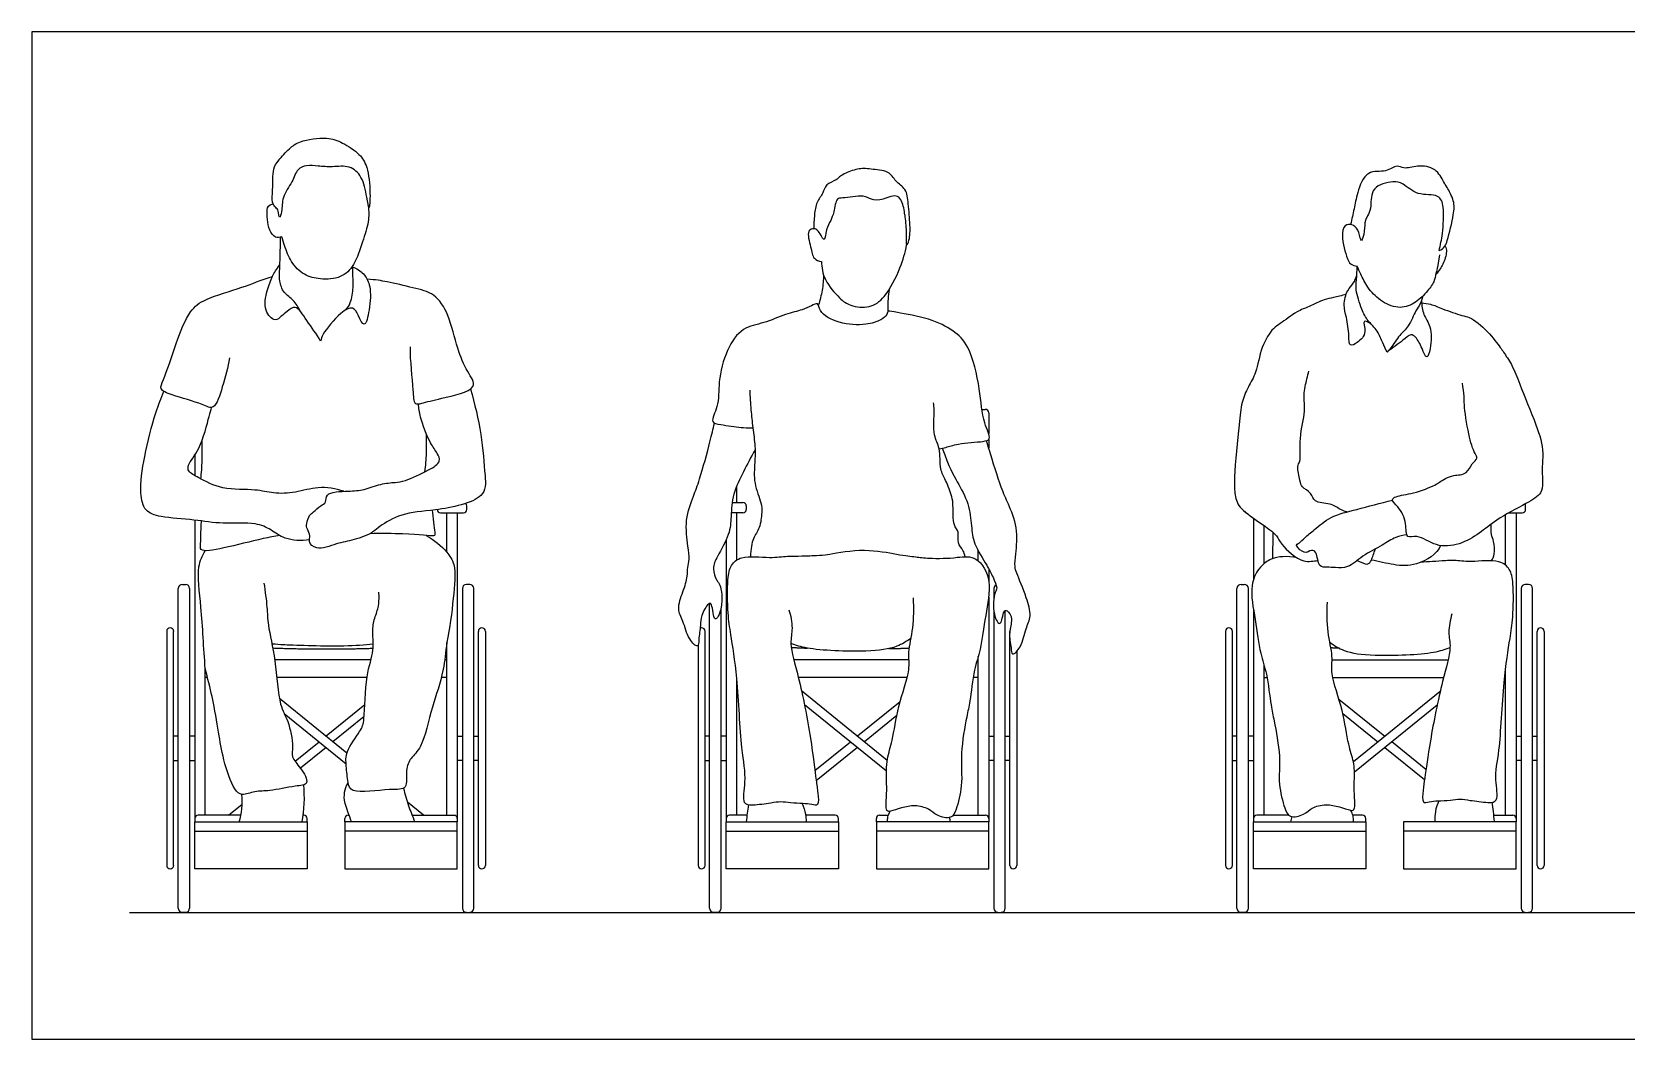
# Model space of a CAD drawing. Header units: millimetres. Extents: x 205.55 to 213.47, y 0.8 to 9.13.
# Drawn here: x 205.548 to 208.444, y 0.799 to 2.628 of the extents above; entities that cross this region are included whole.
import ezdxf

# ---------------------------------------------------------------- set-up
doc = ezdxf.new("R2010")
doc.units = ezdxf.units.MM
for name, color, linetype, true_color in [('AG-DIAGRAM', 7, 'Continuous', 0xfecc66), ('AG-PEOPLE', 7, 'Continuous', 0x66ccff), ('X-VPRT', 6, 'Continuous', 0xff00ff)]:
    doc.layers.add(name, color=color, linetype=linetype, true_color=true_color)

msp = doc.modelspace()

# ---------------------------------------------------------------- linework, layer by layer
at = {"layer": 'AG-DIAGRAM'}
msp.add_line((205.7258, 1.0294), (211.2202, 1.0294), dxfattribs=at)
at = {"layer": 'AG-PEOPLE'}
for p, q in [((207.2862, 1.8881), (207.2862, 1.8724)), ((205.8443, 1.8596), (205.8443, 1.8224)), ((206.8285, 1.7737), (206.8285, 1.8037)), ((205.8443, 1.7415), (205.8443, 1.1999)), ((206.302, 1.6834), (206.302, 1.7546)), ((206.321, 1.7546), (206.321, 1.1999)), ((206.8285, 1.6691), (206.8285, 1.7546)), ((207.7673, 1.745), (207.7673, 1.6336)), ((208.2249, 1.66), (208.2249, 1.7514)), ((208.244, 1.7546), (208.244, 1.1999)), ((207.7863, 1.662), (207.7863, 1.7317)), ((206.8095, 1.706), (206.8095, 1.1999)), ((207.2672, 1.6676), (207.2672, 1.686)), ((207.2862, 1.6532), (207.2862, 1.6309)), ((207.2862, 1.6019), (207.2862, 1.1999)), ((207.7673, 1.5787), (207.7673, 1.1999)), ((206.302, 1.2058), (206.302, 1.5194)), ((208.1241, 1.5103), (208.1241, 1.5103)), ((207.2672, 1.2058), (207.2672, 1.4937)), ((207.7863, 1.2058), (207.7863, 1.4783)), ((205.8633, 1.2058), (205.8633, 1.4721)), ((206.8285, 1.2058), (206.8285, 1.4554)), ((208.2249, 1.2058), (208.2249, 1.4697)), ((207.1021, 1.3054), (206.9463, 1.4313)), ((207.9486, 1.3031), (208.1063, 1.4307)), ((206.1205, 1.3186), (205.9979, 1.4177)), ((206.1531, 1.4062), (206.0826, 1.3492)), ((207.1254, 1.4119), (207.0478, 1.3492)), ((207.9222, 1.4167), (208.0056, 1.3492)), ((205.8142, 1.3493), (205.8059, 1.3493)), ((205.8443, 1.3493), (205.8348, 1.3493)), ((206.321, 1.3493), (206.3304, 1.3493)), ((206.3511, 1.3493), (206.3593, 1.3493)), ((206.7794, 1.3493), (206.7711, 1.3493)), ((206.8095, 1.3493), (206.8, 1.3493)), ((207.2862, 1.3493), (207.2956, 1.3493)), ((207.3163, 1.3493), (207.3245, 1.3493)), ((207.7372, 1.3493), (207.7289, 1.3493)), ((207.7673, 1.3493), (207.7578, 1.3493)), ((208.244, 1.3493), (208.2534, 1.3493)), ((208.274, 1.3493), (208.2823, 1.3493)), ((205.8059, 1.3049), (205.8142, 1.3049)), ((205.8348, 1.3049), (205.8443, 1.3049)), ((206.3304, 1.3049), (206.321, 1.3049)), ((206.3593, 1.3049), (206.3511, 1.3049)), ((206.7711, 1.3049), (206.7794, 1.3049)), ((206.8, 1.3049), (206.8095, 1.3049)), ((207.2956, 1.3049), (207.2862, 1.3049)), ((207.3245, 1.3049), (207.3163, 1.3049)), ((207.7289, 1.3049), (207.7372, 1.3049)), ((207.7578, 1.3049), (207.7673, 1.3049)), ((208.2534, 1.3049), (208.244, 1.3049)), ((208.2823, 1.3049), (208.274, 1.3049)), ((206.2599, 1.2058), (206.2304, 1.2297))]:
    msp.add_line(p, q, dxfattribs=at)
for points in [[(206.1642, 1.4879), (205.9894, 1.4879)], [(206.302, 1.4879), (206.2982, 1.4879)], [(207.1415, 1.4879), (206.9322, 1.4879)], [(207.2672, 1.4879), (207.2655, 1.4879)], [(207.9098, 1.4879), (208.1207, 1.4879)], [(205.8673, 1.456), (205.8633, 1.456)], [(206.1571, 1.456), (205.9931, 1.456)], [(206.302, 1.456), (206.2922, 1.456)], [(207.1383, 1.456), (206.9404, 1.456)], [(207.2672, 1.456), (207.2581, 1.456)], [(207.7863, 1.456), (207.7917, 1.456)], [(207.9112, 1.456), (208.1126, 1.456)], [(208.2234, 1.456), (208.2249, 1.456)], [(206.0068, 1.3902), (206.1191, 1.2993)], [(206.9516, 1.4066), (207.1006, 1.2861)], [(207.9294, 1.3905), (207.993, 1.339)], [(208.1008, 1.4058), (207.9505, 1.2842)], [(206.1518, 1.3847), (206.0953, 1.339)], [(207.1193, 1.3866), (207.0605, 1.339)], [(206.0264, 1.3037), (206.07, 1.339)], [(206.9706, 1.2868), (207.0352, 1.339)], [(208.0804, 1.2887), (208.0182, 1.339)], [(206.0826, 1.3288), (206.036, 1.2911)], [(207.0478, 1.3288), (206.973, 1.2682)], [(208.0056, 1.3288), (208.0778, 1.2704)], [(205.9054, 1.2058), (205.9304, 1.2261)], [(205.8443, 1.1767), (206.0483, 1.1767)], [(206.321, 1.1767), (206.117, 1.1767)], [(206.8095, 1.1767), (207.0135, 1.1767)], [(207.2862, 1.1767), (207.0822, 1.1767)], [(207.7673, 1.1767), (207.9713, 1.1767)], [(208.244, 1.1767), (208.0399, 1.1767)]]:
    msp.add_lwpolyline(points, dxfattribs=at)
for points in [[(206.0483, 1.194), (206.0483, 1.1082), (205.8443, 1.1082), (205.8443, 1.194)], [(206.117, 1.194), (206.117, 1.1082), (206.321, 1.1082), (206.321, 1.194)], [(207.0135, 1.194), (207.0135, 1.1082), (206.8095, 1.1082), (206.8095, 1.194)], [(207.0822, 1.194), (207.0822, 1.1082), (207.2862, 1.1082), (207.2862, 1.194)], [(207.9713, 1.194), (207.9713, 1.1082), (207.7673, 1.1082), (207.7673, 1.194)], [(208.0399, 1.194), (208.0399, 1.1082), (208.244, 1.1082), (208.244, 1.194)]]:
    msp.add_lwpolyline(points, close=True, dxfattribs=at)
for centre, radius, start, end in [((207.2799, 1.9363), 0.00635, 360, 90), ((206.3321, 1.7673), 0.00635, 360, 45.6939), ((206.8396, 1.7673), 0.00635, 0, 90), ((208.2551, 1.7673), 0.00635, 360, 33.9272), ((206.2908, 1.761), 0.00635, 182.2264, 270), ((206.3321, 1.761), 0.00635, 270, 0), ((206.8396, 1.761), 0.00635, 270, 0), ((207.7561, 1.761), 0.00635, 211.5405, 248.5269), ((208.2551, 1.761), 0.00635, 270, 0), ((205.8217, 1.6173), 0.00748, 90, 180), ((205.8274, 1.6173), 0.00748, 0, 90), ((206.3379, 1.6173), 0.00748, 90, 180), ((206.3436, 1.6173), 0.00748, 0, 90), ((207.3031, 1.6173), 0.00748, 117.6665, 180), ((207.7447, 1.6173), 0.00748, 90, 180), ((207.7504, 1.6173), 0.00748, 0, 90), ((208.2609, 1.6173), 0.00748, 90, 180), ((208.2666, 1.6173), 0.00748, 0, 90), ((205.7996, 1.5396), 0.00635, 90, 180), ((205.7996, 1.5396), 0.00635, 0, 90), ((206.3657, 1.5396), 0.00635, 90, 180), ((206.3657, 1.5396), 0.00635, 0, 90), ((206.7648, 1.5396), 0.00635, 90, 113.4526), ((206.7648, 1.5396), 0.00635, 0, 90), ((207.3309, 1.5396), 0.00635, 158.4018, 180), ((207.7226, 1.5396), 0.00635, 90, 180), ((207.7226, 1.5396), 0.00635, 0, 90), ((208.2887, 1.5396), 0.00635, 90, 180), ((208.2887, 1.5396), 0.00635, 0, 90), ((205.8502, 1.1999), 0.00593, 90, 180), ((206.0424, 1.1999), 0.00593, 0, 90), ((206.1229, 1.1999), 0.00593, 90, 180), ((206.3151, 1.1999), 0.00593, 0, 90), ((206.8154, 1.1999), 0.00593, 90, 180), ((207.0076, 1.1999), 0.00593, 0, 90), ((207.0881, 1.1999), 0.00593, 90, 180), ((207.2803, 1.1999), 0.00593, 0, 90), ((207.7732, 1.1999), 0.00593, 90, 180), ((207.9654, 1.1999), 0.00593, 0, 90), ((208.2381, 1.1999), 0.00593, 0, 90), ((205.7996, 1.1146), 0.00635, 180, 270), ((205.7996, 1.1146), 0.00635, 270, 0), ((206.3657, 1.1146), 0.00635, 180, 270), ((206.3657, 1.1146), 0.00635, 270, 0), ((206.7648, 1.1146), 0.00635, 180, 270), ((206.7648, 1.1146), 0.00635, 270, 0), ((207.3309, 1.1146), 0.00635, 180, 270), ((207.3309, 1.1146), 0.00635, 270, 0), ((207.7226, 1.1146), 0.00635, 180, 270), ((207.7226, 1.1146), 0.00635, 270, 0), ((208.2887, 1.1146), 0.00635, 180, 270), ((208.2887, 1.1146), 0.00635, 270, 0), ((205.8217, 1.0369), 0.00748, 180, 270), ((205.8274, 1.0369), 0.00748, 270, 360), ((206.3379, 1.0369), 0.00748, 180, 270), ((206.3436, 1.0369), 0.00748, 270, 0), ((206.7869, 1.0369), 0.00748, 180, 270), ((206.7926, 1.0369), 0.00748, 270, 360), ((207.3031, 1.0369), 0.00748, 180, 270), ((207.3088, 1.0369), 0.00748, 270, 0), ((207.7447, 1.0369), 0.00748, 180, 270), ((207.7504, 1.0369), 0.00748, 270, 360), ((208.2609, 1.0369), 0.00748, 180, 270), ((208.2666, 1.0369), 0.00748, 270, 0)]:
    msp.add_arc(centre, radius, start, end, dxfattribs=at)
for points, degree, knots in [([(206.1607, 2.3091), (206.1619, 2.3092), (206.1637, 2.3396), (206.1589, 2.3822), (206.1447, 2.407), (206.1123, 2.4275), (206.0847, 2.4384), (206.0348, 2.431), (206.0163, 2.417), (205.996, 2.3949), (205.985, 2.3796), (205.9866, 2.3418), (205.9835, 2.3194), (205.9906, 2.3092), (205.9969, 2.3044), (205.9975, 2.2857), (206.0037, 2.3045), (206.0017, 2.3285), (206.022, 2.3548), (206.0294, 2.3793), (206.0476, 2.3868), (206.0691, 2.3842), (206.0941, 2.3822), (206.1263, 2.3868), (206.1495, 2.3647), (206.1563, 2.332), (206.1597, 2.3091), (206.1607, 2.3091)], 3, [0, 0, 0, 0, 0.290667, 0.68538, 0.985629, 1.329911, 1.648129, 2.042162, 2.322802, 2.627933, 2.876006, 3.22447, 3.497727, 3.684154, 3.851794, 4.044479, 4.232385, 4.523945, 4.850292, 5.133782, 5.370171, 5.633856, 5.924306, 6.241463, 6.54514, 6.89525, 7.147264, 7.147264, 7.147264, 7.147264]), ([(207.1337, 2.296), (207.1349, 2.2857), (207.1374, 2.269), (207.1349, 2.2341), (207.1436, 2.2523), (207.1437, 2.2775), (207.1403, 2.3151), (207.1377, 2.3433), (207.116, 2.356), (207.106, 2.377), (207.0724, 2.378), (207.0596, 2.3814), (207.0352, 2.3762), (207.0147, 2.3657), (207.0102, 2.3584), (206.9891, 2.3521), (206.9863, 2.3348), (206.9725, 2.319), (206.9696, 2.2956), (206.9685, 2.279), (206.969, 2.2706)], 3, [0, 0, 0, 0, 0.319947, 0.598587, 0.774323, 1.074349, 1.431344, 1.726836, 1.997347, 2.26212, 2.573366, 2.784271, 3.064434, 3.332339, 3.497001, 3.745359, 3.97528, 4.230912, 4.506084, 4.794186, 4.794186, 4.794186, 4.794186]), ([(208.1044, 2.231), (208.114, 2.2347), (208.1201, 2.249), (208.1309, 2.2965), (208.1331, 2.3203), (208.1186, 2.3461), (208.1126, 2.356), (208.0988, 2.3823), (208.0656, 2.3863), (208.0407, 2.378), (208.0275, 2.388), (208.0075, 2.3712), (207.9716, 2.3795), (207.9551, 2.3351), (207.9502, 2.3073), (207.9456, 2.2878), (207.9436, 2.2783)], 3, [0, 0, 0, 0, 0.285277, 0.709038, 1.016547, 1.332937, 1.550235, 1.864571, 2.209362, 2.515558, 2.735431, 3.024106, 3.36543, 3.753371, 4.089984, 4.418849, 4.418849, 4.418849, 4.418849]), ([(208.1044, 2.231), (208.107, 2.2413), (208.1109, 2.2612), (208.1143, 2.3087), (208.1046, 2.3352), (208.0643, 2.3292), (208.0396, 2.3537), (208.0209, 2.3577), (207.9798, 2.348), (207.9813, 2.3124), (207.977, 2.297), (207.9685, 2.2852), (207.97, 2.2683), (207.9624, 2.2407), (207.9599, 2.266), (207.95, 2.2774), (207.935, 2.2806), (207.9247, 2.262), (207.9353, 2.2212), (207.9424, 2.2055), (207.9517, 2.2031), (207.9558, 2.2028)], 3, [0, 0, 0, 0, 0.319143, 0.710056, 0.979211, 1.31572, 1.638783, 1.886452, 2.225261, 2.540245, 2.768081, 2.971456, 3.220675, 3.459106, 3.678319, 3.907473, 4.103143, 4.337721, 4.706986, 4.938421, 5.135535, 5.135535, 5.135535, 5.135535]), ([(207.1337, 2.296), (207.1336, 2.3003), (207.1325, 2.308), (207.1238, 2.3373), (207.0943, 2.3225), (207.0725, 2.3221), (207.0594, 2.3336), (207.0217, 2.3251), (207.0094, 2.3276), (207.0052, 2.3001), (206.9997, 2.2854), (206.9909, 2.2709), (206.9886, 2.2453), (206.9814, 2.2597), (206.976, 2.2676), (206.9693, 2.2719), (206.9544, 2.2673), (206.9638, 2.2371), (206.9664, 2.2153), (206.9779, 2.2121), (206.9826, 2.2113)], 3, [0, 0, 0, 0, 0.206284, 0.481417, 0.774919, 1.03388, 1.262669, 1.60623, 1.784623, 2.064562, 2.298556, 2.545702, 2.785887, 2.956904, 3.144811, 3.296552, 3.478768, 3.784885, 4.051408, 4.263898, 4.263898, 4.263898, 4.263898]), ([(206.0024, 2.2562), (205.9987, 2.255), (205.9895, 2.253), (205.9791, 2.2685), (205.9759, 2.2874), (205.9749, 2.3045), (205.9773, 2.3142), (205.9866, 2.3159)], 3, [0, 0, 0, 0, 0.220498, 0.483095, 0.771955, 1.047088, 1.262745, 1.262745, 1.262745, 1.262745]), ([(206.1596, 2.312), (206.1604, 2.3025), (206.1609, 2.2827), (206.149, 2.2467), (206.1352, 2.2047), (206.1106, 2.1799), (206.0722, 2.1781), (206.0422, 2.1851), (206.0178, 2.2101), (206.0088, 2.2356), (206.0038, 2.2509), (206.0024, 2.2562)], 3, [0, 0, 0, 0, 0.305984, 0.65916, 1.040094, 1.366292, 1.710746, 2.02667, 2.355366, 2.676584, 2.855071, 2.855071, 2.855071, 2.855071]), ([(206.0357, 2.1212), (206.0323, 2.1281), (206.0246, 2.1418), (206.0048, 2.1532), (205.997, 2.1781), (205.9986, 2.1899), (205.9996, 2.2326), (206.0001, 2.2497), (206.0002, 2.2556)], 3, [0, 0, 0, 0, 0.274309, 0.542098, 0.819818, 1.117372, 1.508265, 1.712144, 1.712144, 1.712144, 1.712144]), ([(206.9826, 2.2113), (206.983, 2.2001), (206.9861, 2.1775), (207.0148, 2.1442), (207.0344, 2.1296), (207.0713, 2.1257), (207.0996, 2.146), (207.1272, 2.1997), (207.1345, 2.227), (207.1372, 2.2412)], 3, [0, 0, 0, 0, 0.3322, 0.701614, 0.983939, 1.309402, 1.635561, 2.074199, 2.451852, 2.451852, 2.451852, 2.451852]), ([(208.1155, 2.2389), (208.1189, 2.2336), (208.1167, 2.2163), (208.1062, 2.1973), (208.1023, 2.1916), (208.098, 2.1869)], 3, [0.1035895, 0.1035895, 0.1035895, 0.1035895, 0.3831945, 0.6861859, 0.9129752, 0.9129752, 0.9129752, 0.9129752]), ([(206.0729, 2.0664), (206.0656, 2.0796), (206.0486, 2.101), (206.0286, 2.135), (206.0118, 2.1199), (206.0018, 2.1125), (205.9895, 2.1), (205.9681, 2.123), (205.9751, 2.1584), (205.9842, 2.1835), (205.9923, 2.197), (205.9988, 2.2048)], 3, [0, 0, 0, 0, 0.398585, 0.731302, 0.967051, 1.188362, 1.402, 1.689101, 2.040509, 2.355477, 2.606687, 2.606687, 2.606687, 2.606687]), ([(206.1313, 2.2008), (206.1418, 2.1971), (206.1538, 2.1871), (206.1648, 2.165), (206.1626, 2.1267), (206.1534, 2.0868), (206.141, 2.1137), (206.1321, 2.1313), (206.1068, 2.1178), (206.0758, 2.0801), (206.0742, 2.0708), (206.0729, 2.0664)], 3, [0.004957, 0.004957, 0.004957, 0.004957, 0.270691, 0.54704, 0.919573, 1.219185, 1.466198, 1.704097, 1.981944, 2.382663, 2.59423, 2.59423, 2.59423, 2.59423]), ([(206.1188, 2.1233), (206.122, 2.1274), (206.1284, 2.1361), (206.1329, 2.1667), (206.1314, 2.1821), (206.1314, 2.1968), (206.1313, 2.204)], 3, [0, 0, 0, 0, 0.224209, 0.538914, 0.853254, 1.119914, 1.119914, 1.119914, 1.119914]), ([(208.0097, 2.0465), (208.0072, 2.0521), (208.0016, 2.0632), (207.9934, 2.0857), (207.974, 2.1031), (207.9634, 2.1239), (207.9518, 2.1597), (207.9547, 2.1773), (207.9551, 2.1945), (207.9558, 2.2028)], 3, [0, 0, 0, 0, 0.243821, 0.519241, 0.803178, 1.082641, 1.424103, 1.666701, 1.950289, 1.950289, 1.950289, 1.950289]), ([(208.1053, 2.2234), (208.1014, 2.1991), (208.0973, 2.1872), (208.0973, 2.1761), (208.0815, 2.1545), (208.0598, 2.1333), (208.0291, 2.1239), (207.9964, 2.1397), (207.9742, 2.1628), (207.962, 2.1878), (207.9577, 2.1978), (207.9558, 2.2028)], 3, [0, 0, 0, 0, 0.246381, 0.547941, 0.84003, 1.149836, 1.459647, 1.792292, 2.116537, 2.411115, 2.638182, 2.638182, 2.638182, 2.638182]), ([(205.9073, 2.0365), (205.9048, 2.0186), (205.8952, 1.9876), (205.8814, 1.9393), (205.8563, 1.9537), (205.8051, 1.9673), (205.7785, 1.9786), (205.7897, 1.9991), (205.81, 2.0631), (205.8328, 2.1216), (205.864, 2.1451), (205.9315, 2.1634), (205.9637, 2.1771), (205.9853, 2.184)], 3, [0, 0, 0, 0, 0.422662, 0.784785, 1.045592, 1.478071, 1.753068, 1.988787, 2.465729, 2.919923, 3.2676, 3.739645, 4.16341, 4.16341, 4.16341, 4.16341]), ([(206.2353, 2.056), (206.2349, 2.03), (206.2415, 1.9827), (206.2414, 1.9497), (206.259, 1.9547), (206.2905, 1.9627), (206.3638, 1.9776), (206.337, 2.0134), (206.3202, 2.0533), (206.3071, 2.1136), (206.2813, 2.1542), (206.2407, 2.1631), (206.1937, 2.1748), (206.1732, 2.1778), (206.1571, 2.1792)], 3, [0, 0, 0, 0, 0.506111, 0.793399, 0.98696, 1.337789, 1.782944, 2.088749, 2.478729, 2.93054, 3.312778, 3.674831, 4.072704, 4.391662, 4.391662, 4.391662, 4.391662]), ([(206.9863, 2.187), (206.9861, 2.1776), (206.9842, 2.1577), (206.9799, 2.141), (206.977, 2.1322)], 3, [0.0417747, 0.0417747, 0.0417747, 0.0417747, 0.3255057, 0.6262735, 0.6262735, 0.6262735, 0.6262735]), ([(207.9804, 2.0979), (207.9769, 2.1003), (207.963, 2.1082), (207.9747, 2.0809), (207.9575, 2.0642), (207.9401, 2.0552), (207.9413, 2.0785), (207.9365, 2.11), (207.9297, 2.1314), (207.9365, 2.1592), (207.9493, 2.1707), (207.9532, 2.1813), (207.9548, 2.1865)], 3, [0, 0, 0, 0, 0.200871, 0.445128, 0.723921, 0.930444, 1.163273, 1.492756, 1.765233, 2.057057, 2.290443, 2.518231, 2.518231, 2.518231, 2.518231]), ([(207.1052, 2.1601), (207.1036, 2.149), (207.1027, 2.1313), (207.103, 2.1223), (207.1032, 2.1197)], 3, [0.0543538, 0.0543538, 0.0543538, 0.0543538, 0.3519768, 0.477917, 0.477917, 0.477917, 0.477917]), ([(207.9354, 2.1514), (207.9276, 2.1491), (207.9125, 2.1454), (207.8927, 2.1419), (207.8704, 2.1298), (207.8432, 2.1198), (207.8181, 2.099), (207.8023, 2.091), (207.7796, 2.0554), (207.7737, 2.0099), (207.7574, 1.9841), (207.7444, 1.9537), (207.7418, 1.9148), (207.7309, 1.8194), (207.7337, 1.7845), (207.7412, 1.7574), (207.8106, 1.7197), (207.8148, 1.6983), (207.8556, 1.6612), (207.8759, 1.6677), (207.8844, 1.6681)], 3, [0, 0, 0, 0, 0.281282, 0.531808, 0.928888, 1.233535, 1.684712, 1.925236, 2.284936, 2.671475, 2.982953, 3.295258, 3.657952, 4.214846, 4.55945, 4.966396, 5.689384, 5.944048, 6.314497, 6.557356, 6.557356, 6.557356, 6.557356]), ([(208.0747, 2.1483), (208.0735, 2.1432), (208.07, 2.1326), (208.0613, 2.1224), (208.0497, 2.0917), (208.0324, 2.079), (208.0174, 2.054), (208.0121, 2.0491), (208.0097, 2.0465)], 3, [0, 0, 0, 0, 0.224928, 0.436274, 0.751728, 1.024544, 1.322381, 1.508508, 1.508508, 1.508508, 1.508508]), ([(207.1962, 1.8712), (207.2002, 1.872), (207.2093, 1.8734), (207.2309, 1.8813), (207.274, 1.8834), (207.2926, 1.888), (207.2744, 1.9217), (207.2715, 1.9783), (207.2531, 2.0579), (207.2222, 2.0865), (207.1816, 2.1078), (207.1202, 2.1184), (207.1021, 2.1226), (207.1029, 2.115), (207.0904, 2.1036), (207.0621, 2.0949), (207.0152, 2.0967), (206.9781, 2.1175), (206.9777, 2.1384), (206.9629, 2.1295), (206.947, 2.1229), (206.9161, 2.1156), (206.8783, 2.0985), (206.8375, 2.0922), (206.8092, 2.0515), (206.7938, 1.9921), (206.7977, 1.95), (206.7783, 1.9179), (206.8015, 1.9148), (206.8342, 1.9095), (206.8479, 1.9093), (206.8579, 1.9093)], 3, [0, 0, 0, 0, 0.202462, 0.480416, 0.86258, 1.060934, 1.371148, 1.818556, 2.303033, 2.66596, 3.050369, 3.436062, 3.674929, 3.887631, 4.117243, 4.418338, 4.811664, 5.170654, 5.381842, 5.57561, 5.817448, 6.133971, 6.502013, 6.855569, 7.24611, 7.664163, 8.04275, 8.34631, 8.574417, 8.92312, 9.128731, 9.128731, 9.128731, 9.128731]), ([(208.0721, 2.1395), (208.0727, 2.1313), (208.075, 2.114), (208.0909, 2.0935), (208.0901, 2.0561), (208.0819, 2.0303), (208.0731, 2.0551), (208.0633, 2.0737), (208.0521, 2.0807), (208.0379, 2.0664), (208.0191, 2.054), (208.0097, 2.0465)], 3, [0, 0, 0, 0, 0.28278, 0.56655, 0.921782, 1.15329, 1.390323, 1.665476, 1.842352, 2.078439, 2.419569, 2.419569, 2.419569, 2.419569]), ([(208.0724, 2.1359), (208.078, 2.1356), (208.0899, 2.1342), (208.1103, 2.125), (208.1459, 2.1124), (208.1628, 2.1103), (208.1933, 2.0848), (208.2144, 2.057), (208.2214, 2.0465), (208.2398, 2.0189), (208.2505, 1.987), (208.281, 1.9162), (208.295, 1.87), (208.2905, 1.833), (208.2929, 1.8101), (208.2914, 1.7882), (208.2608, 1.7707), (208.208, 1.7435), (208.1796, 1.7179), (208.1406, 1.6955), (208.0979, 1.6917), (208.0668, 1.7167), (208.0432, 1.7062), (208.046, 1.7371), (208.0325, 1.7651), (208.0157, 1.7784), (208.0277, 1.7862), (208.0582, 1.7891), (208.0969, 1.8045), (208.1064, 1.8115), (208.1268, 1.825), (208.1535, 1.8225), (208.1639, 1.8451), (208.1759, 1.8541), (208.1666, 1.8651), (208.1573, 1.8978), (208.1496, 1.9477), (208.1501, 1.9656), (208.1479, 1.9819), (208.1468, 1.9901)], 3, [0, 0, 0, 0, 0.232466, 0.505504, 0.854161, 1.082082, 1.583456, 2.050698, 2.260121, 2.580583, 3.054543, 3.76419, 4.319227, 4.652978, 4.933099, 5.176831, 5.502356, 5.944812, 6.296602, 6.635722, 6.990867, 7.347997, 7.584097, 7.855543, 8.186005, 8.416191, 8.582883, 8.906075, 9.274323, 9.461186, 9.851335, 10.134121, 10.339423, 10.533558, 10.726005, 11.20166, 11.770272, 12.008846, 12.290255, 12.290255, 12.290255, 12.290255]), ([(207.9252, 1.7607), (207.9191, 1.7647), (207.9074, 1.7731), (207.8764, 1.7724), (207.8732, 1.7917), (207.8542, 1.8008), (207.8519, 1.812), (207.8452, 1.8438), (207.854, 1.8438), (207.8493, 1.8942), (207.8628, 1.939), (207.8569, 1.9675), (207.8641, 1.9978), (207.8665, 2.0074), (207.8679, 2.0122)], 3, [0, 0, 0, 0, 0.265638, 0.558683, 0.78642, 1.033459, 1.221802, 1.44809, 1.676814, 2.009306, 2.395825, 2.70447, 3.012944, 3.231408, 3.231408, 3.231408, 3.231408]), ([(206.0524, 1.7057), (206.038, 1.7034), (206.0075, 1.7055), (205.9827, 1.7246), (205.9537, 1.7385), (205.8938, 1.7336), (205.8444, 1.7427), (205.7842, 1.746), (205.7521, 1.7566), (205.7433, 1.7938), (205.7521, 1.8585), (205.7703, 1.9297), (205.7828, 1.9631), (205.7879, 1.9755)], 3, [0, 0, 0, 0, 0.379379, 0.693943, 1.011177, 1.447126, 1.865995, 2.309109, 2.621616, 2.948179, 3.414896, 3.933167, 4.24, 4.24, 4.24, 4.24]), ([(206.3449, 1.9795), (206.3529, 1.9525), (206.3654, 1.8994), (206.3713, 1.8249), (206.3747, 1.7771), (206.2782, 1.7576), (206.2229, 1.7562), (206.1802, 1.7312), (206.1693, 1.7189), (206.1322, 1.7042), (206.1029, 1.7004), (206.0661, 1.6848), (206.0497, 1.7022), (206.0553, 1.7131), (206.0478, 1.7251), (206.0466, 1.7351), (206.0521, 1.7509), (206.06, 1.756), (206.0725, 1.7683), (206.084, 1.7729), (206.0801, 1.7928), (206.125, 1.7943), (206.1513, 1.7954), (206.1812, 1.8081), (206.2086, 1.81), (206.2272, 1.8123), (206.2681, 1.8314), (206.2925, 1.8467), (206.2845, 1.8644), (206.2708, 1.8811), (206.2526, 1.929), (206.2513, 1.9445), (206.2506, 1.9525)], 3, [0, 0, 0, 0, 0.52614, 1.022063, 1.371461, 1.903612, 2.355524, 2.73514, 2.970333, 3.318449, 3.647127, 3.993693, 4.233547, 4.417449, 4.622085, 4.806387, 5.031176, 5.209026, 5.447832, 5.636625, 5.84339, 6.196357, 6.508234, 6.829283, 7.123582, 7.373167, 7.761947, 8.049996, 8.267144, 8.54185, 8.946278, 9.227727, 9.227727, 9.227727, 9.227727]), ([(206.8522, 1.9775), (206.8527, 1.9656), (206.8542, 1.9418), (206.8576, 1.9097), (206.8625, 1.8749), (206.8617, 1.8461), (206.8584, 1.8088), (206.8741, 1.7734), (206.8743, 1.7558), (206.8716, 1.7266), (206.8572, 1.7096), (206.854, 1.6898), (206.8537, 1.675)], 3, [0, 0, 0, 0, 0.360742, 0.706313, 1.060622, 1.385481, 1.755616, 2.123698, 2.378921, 2.694762, 2.985295, 3.284241, 3.284241, 3.284241, 3.284241]), ([(206.1152, 1.794), (206.1002, 1.7986), (206.0681, 1.8042), (206.0281, 1.7904), (205.9866, 1.7892), (205.9538, 1.7988), (205.8945, 1.7949), (205.8534, 1.8175), (205.8318, 1.8289), (205.8313, 1.8435), (205.8555, 1.8703), (205.87, 1.93), (205.8734, 1.9408), (205.8749, 1.9462)], 3, [0, 0, 0, 0, 0.393464, 0.765683, 1.125802, 1.461501, 1.898611, 2.294595, 2.560295, 2.745175, 3.088093, 3.535066, 3.771228, 3.771228, 3.771228, 3.771228]), ([(207.2434, 1.6752), (207.2424, 1.6791), (207.2407, 1.6874), (207.2281, 1.6992), (207.2335, 1.721), (207.2205, 1.7315), (207.222, 1.7692), (207.2201, 1.7832), (207.2085, 1.8153), (207.1966, 1.833), (207.1993, 1.8735), (207.1843, 1.8939), (207.1882, 1.9408), (207.1865, 1.95), (207.1861, 1.9548)], 3, [0, 0, 0, 0, 0.199335, 0.427301, 0.678373, 0.901531, 1.23974, 1.470908, 1.793804, 2.065963, 2.413131, 2.707719, 3.087502, 3.30568, 3.30568, 3.30568, 3.30568]), ([(206.8619, 1.8692), (206.8543, 1.8562), (206.841, 1.8296), (206.8207, 1.7903), (206.8182, 1.7481), (206.8166, 1.7155), (206.7938, 1.6769), (206.7835, 1.6554), (206.7923, 1.6298), (206.7997, 1.6257), (206.8051, 1.5852), (206.7866, 1.5487), (206.7847, 1.5913), (206.7763, 1.5911), (206.763, 1.568), (206.7635, 1.5507), (206.7595, 1.5279), (206.7592, 1.5073), (206.7388, 1.5272), (206.7325, 1.5582), (206.7189, 1.5803), (206.7312, 1.6112), (206.74, 1.639), (206.7387, 1.6552), (206.7436, 1.6713), (206.7398, 1.6953), (206.7335, 1.7421), (206.7501, 1.7859), (206.7618, 1.8153), (206.7806, 1.8849), (206.7855, 1.9063), (206.788, 1.9176)], 3, [0, 0, 0, 0, 0.383904, 0.76435, 1.130623, 1.459903, 1.841753, 2.107994, 2.349974, 2.563949, 2.96288, 3.260067, 3.577301, 3.760791, 4.071104, 4.338152, 4.650654, 4.828951, 5.069914, 5.400529, 5.682465, 6.004395, 6.315328, 6.541375, 6.767043, 7.046169, 7.440461, 7.824457, 8.157399, 8.635622, 8.973325, 8.973325, 8.973325, 8.973325]), ([(205.8554, 1.8163), (205.8565, 1.8275), (205.858, 1.8498), (205.8581, 1.8747), (205.8577, 1.8872)], 3, [0, 0, 0, 0, 0.3319622, 0.6817986, 0.6817986, 0.6817986, 0.6817986]), ([(206.2641, 1.9001), (206.2648, 1.8878), (206.2649, 1.863), (206.2632, 1.8403), (206.2618, 1.829)], 3, [0, 0, 0, 0, 0.3488884, 0.6833372, 0.6833372, 0.6833372, 0.6833372]), ([(207.202, 1.8723), (207.2144, 1.8372), (207.2289, 1.8111), (207.2508, 1.7727), (207.2551, 1.7307), (207.2581, 1.6982), (207.2825, 1.6606), (207.2937, 1.6395), (207.3032, 1.6163), (207.2959, 1.6119), (207.2922, 1.5711), (207.3092, 1.5438), (207.3124, 1.5781), (207.3208, 1.5783), (207.331, 1.5641), (207.3218, 1.5358), (207.3269, 1.5132), (207.328, 1.4926), (207.3476, 1.5133), (207.3525, 1.5446), (207.3651, 1.5673), (207.3524, 1.6088), (207.3385, 1.6412), (207.3329, 1.6572), (207.3357, 1.6813), (207.34, 1.7283), (207.3216, 1.7713), (207.3086, 1.8002), (207.29, 1.8591), (207.2839, 1.8804), (207.2823, 1.8858)], 3, [0, 0, 0, 0, 0.383904, 0.76435, 1.130623, 1.459903, 1.841753, 2.107994, 2.349974, 2.563949, 2.96288, 3.260067, 3.577301, 3.760791, 4.071104, 4.338152, 4.650654, 4.828951, 5.069914, 5.400529, 5.682465, 6.004395, 6.541375, 6.767043, 7.046169, 7.440461, 7.824457, 8.157399, 8.635622, 8.808395, 8.808395, 8.808395, 8.808395]), ([(208.0457, 1.7151), (208.0388, 1.7141), (208.0245, 1.7112), (208.0005, 1.6952), (207.9653, 1.6779), (207.9401, 1.654), (207.9163, 1.6552), (207.9013, 1.6562), (207.8841, 1.6552), (207.8834, 1.6835), (207.8719, 1.6889), (207.8607, 1.6781), (207.8413, 1.6969), (207.8506, 1.6991), (207.8605, 1.7099), (207.8786, 1.7248), (207.9078, 1.7501), (207.9561, 1.7607), (207.998, 1.7729), (208.0197, 1.7777)], 3, [0, 0, 0, 0, 0.259085, 0.561469, 0.921195, 1.250551, 1.515754, 1.740268, 1.945556, 2.223926, 2.394575, 2.611642, 2.820518, 3.038796, 3.263199, 3.5331, 3.880603, 4.278734, 4.742213, 4.742213, 4.742213, 4.742213]), ([(205.9984, 1.7136), (205.9894, 1.7122), (205.9602, 1.7069), (205.8951, 1.6892), (205.8518, 1.6828), (205.8555, 1.6987), (205.8556, 1.7358), (205.8567, 1.7399)], 3, [0.217005, 0.217005, 0.217005, 0.217005, 0.407075, 0.780897, 1.11995, 1.3012, 1.506014, 1.506014, 1.506014, 1.506014]), ([(206.2753, 1.7595), (206.2768, 1.747), (206.2807, 1.719), (206.2806, 1.7105), (206.2448, 1.7171), (206.1834, 1.7172), (206.1621, 1.7169)], 3, [0.0467003, 0.0467003, 0.0467003, 0.0467003, 0.3394529, 0.4782152, 0.7553974, 0.9009846, 0.9009846, 0.9009846, 0.9009846]), ([(207.8026, 1.7193), (207.8022, 1.706), (207.8019, 1.6823), (207.8017, 1.6733), (207.8017, 1.6718)], 3, [0.1361753, 0.1361753, 0.1361753, 0.1361753, 0.2744638, 0.3131949, 0.3131949, 0.3131949, 0.3131949]), ([(208.1996, 1.6676), (208.2019, 1.6714), (208.2063, 1.6794), (208.2041, 1.7036), (208.1986, 1.7147), (208.1983, 1.7282), (208.1991, 1.7345)], 3, [0, 0, 0, 0, 0.2097362, 0.4835642, 0.6903293, 0.9410086, 0.9410086, 0.9410086, 0.9410086]), ([(205.8633, 1.4721), (205.8603, 1.5091), (205.8576, 1.5794), (205.8464, 1.6557), (205.8583, 1.6768), (205.8633, 1.6861)], 3, [6.815526, 6.815526, 6.815526, 6.815526, 7.420216, 7.910452, 8.233641, 8.233641, 8.233641, 8.233641]), ([(206.302, 1.6834), (206.3073, 1.6765), (206.3202, 1.6611), (206.3135, 1.5963), (206.3078, 1.5458), (206.302, 1.5194)], 3, [0.483087, 0.483087, 0.483087, 0.483087, 0.775281, 1.223423, 1.739092, 1.739092, 1.739092, 1.739092]), ([(206.9235, 1.5788), (206.9267, 1.5681), (206.9314, 1.5448), (206.9233, 1.5157), (206.9431, 1.4524), (206.9636, 1.3475), (206.9723, 1.2714), (206.9757, 1.2487), (206.9788, 1.2211), (206.9635, 1.2263), (206.9478, 1.2269), (206.9275, 1.2277), (206.9084, 1.2308), (206.8903, 1.2276), (206.8592, 1.2232), (206.8371, 1.2249), (206.8475, 1.2723), (206.8356, 1.3267), (206.8311, 1.4523), (206.8181, 1.533), (206.812, 1.5709), (206.8112, 1.6342), (206.817, 1.66), (206.8372, 1.6785), (206.8889, 1.6719), (206.9203, 1.6766), (206.9469, 1.6761), (206.9783, 1.6778), (206.9885, 1.678), (207.0606, 1.6915), (207.1281, 1.6773), (207.151, 1.6754), (207.1779, 1.6717), (207.2133, 1.6719), (207.2416, 1.6757), (207.2668, 1.6772), (207.2936, 1.6305), (207.2795, 1.5682), (207.2727, 1.5067), (207.2589, 1.4714), (207.2526, 1.4116), (207.246, 1.3845), (207.2334, 1.3146), (207.2402, 1.2629), (207.2283, 1.2179), (207.2192, 1.1976), (207.1911, 1.2042), (207.1784, 1.2183), (207.1518, 1.2248), (207.1287, 1.2196), (207.1068, 1.2123), (207.0984, 1.2122), (207.1015, 1.2484), (207.1005, 1.2693), (207.1002, 1.3082), (207.1128, 1.3418), (207.12, 1.4036), (207.1451, 1.4686), (207.1387, 1.5015), (207.1507, 1.5467), (207.1505, 1.5821), (207.1497, 1.6002)], 3, [0, 0, 0, 0, 0.333732, 0.637589, 1.093118, 1.713585, 2.239349, 2.52443, 2.783088, 2.980512, 3.23493, 3.560141, 3.826909, 4.088428, 4.43688, 4.677909, 5.029953, 5.509584, 6.159394, 6.672867, 7.035186, 7.480717, 7.794619, 8.09416, 8.527527, 8.877513, 9.187332, 9.527143, 9.90027, 10.311912, 10.695411, 11.134684, 11.462645, 11.902385, 11.902385, 12.258868, 12.67263, 13.125004, 13.583085, 13.94826, 14.379296, 14.693713, 15.167883, 15.633852, 16.019191, 16.266724, 16.566911, 16.829049, 17.136415, 17.442793, 17.717717, 17.930535, 18.196869, 18.471279, 18.865576, 19.214747, 19.669156, 20.147438, 20.470576, 20.854759, 21.277051, 21.277051, 21.277051, 21.277051]), ([(207.9554, 1.6681), (207.9631, 1.665), (207.9751, 1.6587), (207.9821, 1.6689), (207.9857, 1.6814), (207.9887, 1.6895)], 3, [7.1564066, 7.1564066, 7.1564066, 7.1564066, 7.3740851, 7.5548432, 7.7977252, 7.7977252, 7.7977252, 7.7977252]), ([(208.1067, 1.6953), (208.1019, 1.6804), (208.0637, 1.6567), (208.0232, 1.6594), (207.9947, 1.6664), (207.9812, 1.669)], 3, [0.250282, 0.250282, 0.250282, 0.250282, 0.702863, 1.081344, 1.454098, 1.454098, 1.454098, 1.454098]), ([(207.8466, 1.673), (207.8276, 1.6768), (207.8035, 1.6752), (207.7856, 1.663), (207.7769, 1.6528), (207.7709, 1.6448), (207.7591, 1.6163), (207.7716, 1.5608), (207.7784, 1.4994), (207.7922, 1.4641), (207.7985, 1.4043), (207.8051, 1.3771), (207.8177, 1.3072), (207.8109, 1.2678), (207.8228, 1.2197), (207.8319, 1.1995), (207.86, 1.2061), (207.8727, 1.2202), (207.8993, 1.2267), (207.9225, 1.2214), (207.9443, 1.2141), (207.9527, 1.2141), (207.9496, 1.2533), (207.9506, 1.2743), (207.951, 1.3009), (207.9383, 1.3345), (207.9311, 1.3963), (207.906, 1.4613), (207.9124, 1.4942), (207.9004, 1.5393), (207.9006, 1.5747), (207.9014, 1.5928)], 3, [-0.991335, -0.991335, -0.991335, -0.991335, -0.363499, 0, 0, 0, 0.267177, 0.71955, 1.177632, 1.542806, 1.973842, 2.288259, 2.76243, 3.228398, 3.613737, 3.86127, 4.161457, 4.423596, 4.730961, 5.037339, 5.312263, 5.525082, 5.791416, 6.065826, 6.460123, 6.809293, 7.263702, 7.741985, 8.065122, 8.449306, 8.871597, 8.871597, 8.871597, 8.871597]), ([(208.1276, 1.5715), (208.1244, 1.5607), (208.1197, 1.5374), (208.1279, 1.5084), (208.1081, 1.445), (208.0875, 1.3402), (208.0788, 1.2764), (208.0754, 1.2536), (208.0724, 1.226), (208.0876, 1.2312), (208.1033, 1.2319), (208.1237, 1.2327), (208.1428, 1.2358), (208.1608, 1.2326), (208.1919, 1.2282), (208.214, 1.2299), (208.2036, 1.2773), (208.2155, 1.3194), (208.22, 1.445), (208.233, 1.5257), (208.2391, 1.5636), (208.2399, 1.6269), (208.2341, 1.6526), (208.2139, 1.6712), (208.1622, 1.6646), (208.1308, 1.6692), (208.1058, 1.667), (208.0837, 1.6656), (208.0713, 1.665)], 3, [0, 0, 0, 0, 0.333732, 0.637589, 1.093118, 1.713585, 2.239349, 2.52443, 2.783088, 2.980512, 3.23493, 3.560141, 3.826909, 4.088428, 4.43688, 4.677909, 5.029953, 5.509584, 6.159394, 6.672867, 7.035186, 7.480717, 7.794619, 8.09416, 8.527527, 8.877513, 9.187332, 10.150231, 10.150231, 10.150231, 10.150231]), ([(205.9699, 1.6269), (205.972, 1.6124), (205.9761, 1.5826), (205.9764, 1.5499), (205.9924, 1.4867), (205.9959, 1.4063), (206.0147, 1.3786), (206.0241, 1.331), (206.0186, 1.3111), (206.0365, 1.2926), (206.0554, 1.2604), (206.0239, 1.2594), (205.9808, 1.2488), (205.9546, 1.2506), (205.9296, 1.2398), (205.9137, 1.2535), (205.8949, 1.3085), (205.8876, 1.3568), (205.8787, 1.4108), (205.8677, 1.4543), (205.8633, 1.4721)], 3, [0, 0, 0, 0, 0.410896, 0.763305, 1.266395, 1.817767, 2.17953, 2.598605, 2.867225, 3.178641, 3.505807, 3.791236, 4.208971, 4.528524, 4.826094, 5.077782, 5.541549, 5.983283, 6.484959, 6.815526, 6.815526, 6.815526, 6.815526]), ([(206.302, 1.5194), (206.3001, 1.5019), (206.294, 1.4523), (206.2748, 1.4072), (206.2596, 1.3298), (206.2361, 1.3105), (206.2263, 1.2883), (206.2324, 1.2505), (206.1974, 1.2549), (206.1287, 1.2427), (206.1216, 1.2658), (206.1196, 1.2958), (206.1169, 1.3219), (206.1462, 1.3582), (206.1535, 1.3805), (206.1532, 1.4589), (206.1706, 1.5031), (206.167, 1.5326), (206.1681, 1.5578), (206.1776, 1.5796), (206.1794, 1.5989), (206.179, 1.6067), (206.1786, 1.6105)], 3, [1.739092, 1.739092, 1.739092, 1.739092, 2.008605, 2.534161, 3.066374, 3.393704, 3.695359, 4.032126, 4.358781, 4.855698, 5.114703, 5.452512, 5.770968, 6.174737, 6.484429, 7.026002, 7.460168, 7.787048, 8.095321, 8.398073, 8.667282, 8.876795, 8.876795, 8.876795, 8.876795]), ([(206.1685, 1.5163), (206.1516, 1.5146), (206.1155, 1.5112), (206.0071, 1.5146), (205.9927, 1.516), (205.9852, 1.5166)], 3, [0.053711, 0.053711, 0.053711, 0.053711, 0.474269, 1.107364, 1.397558, 1.397558, 1.397558, 1.397558]), ([(205.9858, 1.5094), (206.0342, 1.5076), (206.0826, 1.5076), (206.1255, 1.5076), (206.1683, 1.509)], 2, [3.2108794, 3.2108794, 3.2108794, 3.5286452, 3.5286452, 3.809523, 3.809523, 3.809523]), ([(207.1452, 1.5271), (207.1371, 1.5213), (207.1179, 1.509), (207.0639, 1.5011), (206.9563, 1.5059), (206.9369, 1.5144), (206.927, 1.5174)], 3, [0, 0, 0, 0, 0.327305, 0.785753, 1.415461, 1.753671, 1.753671, 1.753671, 1.753671]), ([(207.9059, 1.5197), (207.914, 1.514), (207.9332, 1.5016), (207.9873, 1.4937), (208.0948, 1.4986), (208.1142, 1.507), (208.1241, 1.51)], 3, [0, 0, 0, 0, 0.327305, 0.785753, 1.415461, 1.753671, 1.753671, 1.753671, 1.753671]), ([(206.1289, 1.194), (206.1246, 1.2059), (206.1156, 1.2297), (206.1153, 1.2467), (206.1196, 1.2595), (206.1227, 1.2649)], 3, [2.8584283, 2.8584283, 2.8584283, 2.8584283, 3.1551175, 3.4341222, 3.7009735, 3.7009735, 3.7009735, 3.7009735]), ([(206.2233, 1.2549), (206.2259, 1.244), (206.2312, 1.2262), (206.2395, 1.2037), (206.2438, 1.194)], 3, [0, 0, 0, 0, 0.3574058, 0.6439758, 0.6439758, 0.6439758, 0.6439758]), ([(206.9475, 1.2269), (206.9501, 1.2207), (206.9536, 1.2118), (206.9545, 1.1987), (206.9546, 1.194)], 3, [0.0206035, 0.0206035, 0.0206035, 0.0206035, 0.2724145, 0.4028789, 0.4028789, 0.4028789, 0.4028789]), ([(208.1037, 1.2319), (208.101, 1.2257), (208.0971, 1.2157), (208.0965, 1.2005), (208.0964, 1.194)], 3, [0.0206035, 0.0206035, 0.0206035, 0.0206035, 0.2724145, 0.4478784, 0.4478784, 0.4478784, 0.4478784]), ([(208.2049, 1.194), (208.2049, 1.1942), (208.2038, 1.2068), (208.2025, 1.2178), (208.2008, 1.2293)], 3, [2.8745612, 2.8745612, 2.8745612, 2.8745612, 2.8792942, 3.2188663, 3.2188663, 3.2188663, 3.2188663]), ([(207.1024, 1.194), (207.1024, 1.1972), (207.1026, 1.2023), (207.1055, 1.2097), (207.1075, 1.2131)], 3, [2.9076515, 2.9076515, 2.9076515, 2.9076515, 3.0566389, 3.2215767, 3.2215767, 3.2215767, 3.2215767]), ([(207.9488, 1.194), (207.9488, 1.1982), (207.9488, 1.2036), (207.9456, 1.2116), (207.9436, 1.215)], 3, [2.8797297, 2.8797297, 2.8797297, 2.8797297, 3.0566389, 3.2215767, 3.2215767, 3.2215767, 3.2215767])]:
    msp.add_open_spline(points, degree=degree, knots=knots, dxfattribs=at)
for points, degree in [([(207.274, 1.9427), (207.2769, 1.9427), (207.2799, 1.9427)], 2), ([(207.2862, 1.9363), (207.2862, 1.9173), (207.2862, 1.8983)], 2), ([(206.3385, 1.761), (206.3385, 1.7642), (206.3385, 1.7673)], 2), ([(206.8204, 1.7737), (206.83, 1.7737), (206.8396, 1.7737)], 2), ([(206.846, 1.7673), (206.846, 1.7642), (206.846, 1.761)], 2), ([(208.2614, 1.761), (208.2614, 1.7642), (208.2614, 1.7673)], 2), ([(206.2908, 1.7546), (206.3115, 1.7546), (206.3321, 1.7546)], 2), ([(206.8396, 1.7546), (206.8291, 1.7546), (206.8186, 1.7546)], 2), ([(207.9365, 1.7564), (207.9327, 1.7578), (207.9291, 1.7592), (207.9252, 1.7607)], 3), ([(208.2305, 1.7546), (208.2428, 1.7546), (208.2551, 1.7546)], 2), ([(206.2645, 1.7138), (206.2791, 1.7054), (206.2926, 1.6946), (206.302, 1.6834)], 3), ([(205.8217, 1.6247), (205.8245, 1.6247), (205.8274, 1.6247)], 2), ([(206.3436, 1.6247), (206.3407, 1.6247), (206.3379, 1.6247)], 2), ([(207.7447, 1.6247), (207.7475, 1.6247), (207.7504, 1.6247)], 2), ([(208.2666, 1.6247), (208.2637, 1.6247), (208.2609, 1.6247)], 2), ([(205.8142, 1.0369), (205.8142, 1.3271), (205.8142, 1.6173)], 2), ([(205.8348, 1.6173), (205.8348, 1.3271), (205.8348, 1.0369)], 2), ([(206.3304, 1.6173), (206.3304, 1.3271), (206.3304, 1.0369)], 2), ([(206.3511, 1.0369), (206.3511, 1.3271), (206.3511, 1.6173)], 2), ([(207.2956, 1.6173), (207.2956, 1.6086), (207.2956, 1.5999)], 2), ([(207.7372, 1.0369), (207.7372, 1.3271), (207.7372, 1.6173)], 2), ([(207.7578, 1.6173), (207.7578, 1.3271), (207.7578, 1.0369)], 2), ([(208.2534, 1.6173), (208.2534, 1.3271), (208.2534, 1.0369)], 2), ([(208.274, 1.0369), (208.274, 1.3271), (208.274, 1.6173)], 2), ([(206.7794, 1.0369), (206.7794, 1.3137), (206.7794, 1.5904)], 2), ([(206.8, 1.5818), (206.8, 1.3094), (206.8, 1.0369)], 2), ([(207.2956, 1.5758), (207.2956, 1.3064), (207.2956, 1.0369)], 2), ([(207.3163, 1.0369), (207.3163, 1.3072), (207.3163, 1.5775)], 2), ([(205.7932, 1.5396), (205.7932, 1.3271), (205.7932, 1.1146)], 2), ([(205.8059, 1.1146), (205.8059, 1.3271), (205.8059, 1.5396)], 2), ([(206.3593, 1.1146), (206.3593, 1.3271), (206.3593, 1.5396)], 2), ([(206.372, 1.5396), (206.372, 1.3271), (206.372, 1.1146)], 2), ([(206.7711, 1.1146), (206.7711, 1.3271), (206.7711, 1.5396)], 2), ([(207.3245, 1.1146), (207.3245, 1.3271), (207.3245, 1.5396)], 2), ([(207.7162, 1.5396), (207.7162, 1.3271), (207.7162, 1.1146)], 2), ([(207.7289, 1.1146), (207.7289, 1.3271), (207.7289, 1.5396)], 2), ([(208.2823, 1.1146), (208.2823, 1.3271), (208.2823, 1.5396)], 2), ([(208.295, 1.5396), (208.295, 1.3271), (208.295, 1.1146)], 2), ([(206.3017, 1.517), (206.3018, 1.517), (206.302, 1.517)], 2), ([(206.7584, 1.5146), (206.7584, 1.3146), (206.7584, 1.1146)], 2), ([(206.9276, 1.5104), (206.942, 1.5097), (206.9563, 1.5092)], 2), ([(207.105, 1.5082), (207.1236, 1.5086), (207.1422, 1.5093)], 2), ([(207.9233, 1.5089), (207.9155, 1.5092), (207.9078, 1.5095)], 2), ([(207.3372, 1.5033), (207.3372, 1.3089), (207.3372, 1.1146)], 2), ([(206.0416, 1.2608), (206.0439, 1.2394), (206.0424, 1.2141), (206.0384, 1.194)], 3), ([(205.9248, 1.194), (205.9299, 1.2073), (205.9316, 1.2272), (205.9297, 1.2435)], 3), ([(206.8466, 1.194), (206.8477, 1.2046), (206.8488, 1.2142), (206.8503, 1.2244)], 3), ([(205.8443, 1.1999), (205.8443, 1.197), (205.8443, 1.194)], 2), ([(205.9281, 1.2058), (205.8892, 1.2058), (205.8502, 1.2058)], 2), ([(206.0424, 1.2058), (206.0414, 1.2058), (206.0404, 1.2058)], 2), ([(206.0483, 1.194), (206.0483, 1.197), (206.0483, 1.1999)], 2), ([(206.117, 1.194), (206.117, 1.197), (206.117, 1.1999)], 2), ([(206.1229, 1.2058), (206.1237, 1.2058), (206.1246, 1.2058)], 2), ([(206.2388, 1.2058), (206.277, 1.2058), (206.3151, 1.2058)], 2), ([(206.321, 1.1999), (206.321, 1.197), (206.321, 1.194)], 2), ([(206.8095, 1.1999), (206.8095, 1.197), (206.8095, 1.194)], 2), ([(206.8479, 1.2058), (206.8316, 1.2058), (206.8154, 1.2058)], 2), ([(207.0076, 1.2058), (206.9807, 1.2058), (206.9538, 1.2058)], 2), ([(207.0135, 1.194), (207.0135, 1.197), (207.0135, 1.1999)], 2), ([(207.0822, 1.194), (207.0822, 1.197), (207.0822, 1.1999)], 2), ([(207.0881, 1.2058), (207.0961, 1.2058), (207.1042, 1.2058)], 2), ([(207.2146, 1.2014), (207.2152, 1.1989), (207.2157, 1.1965), (207.2162, 1.194)], 3), ([(207.2219, 1.2058), (207.2511, 1.2058), (207.2803, 1.2058)], 2), ([(207.2862, 1.1999), (207.2862, 1.197), (207.2862, 1.194)], 2), ([(207.7673, 1.1999), (207.7673, 1.197), (207.7673, 1.194)], 2), ([(207.8311, 1.2058), (207.8021, 1.2058), (207.7732, 1.2058)], 2), ([(207.8366, 1.2033), (207.8358, 1.2002), (207.8351, 1.1971), (207.8345, 1.194)], 3), ([(207.9654, 1.2058), (207.9565, 1.2058), (207.9476, 1.2058)], 2), ([(207.9713, 1.194), (207.9713, 1.197), (207.9713, 1.1999)], 2), ([(208.2038, 1.2058), (208.2209, 1.2058), (208.2381, 1.2058)], 2), ([(208.244, 1.1999), (208.244, 1.197), (208.244, 1.194)], 2), ([(205.8274, 1.0294), (205.8245, 1.0294), (205.8217, 1.0294)], 2), ([(206.3379, 1.0294), (206.3407, 1.0294), (206.3436, 1.0294)], 2), ([(206.7926, 1.0294), (206.7897, 1.0294), (206.7869, 1.0294)], 2), ([(207.3031, 1.0294), (207.3059, 1.0294), (207.3088, 1.0294)], 2), ([(207.7504, 1.0294), (207.7475, 1.0294), (207.7447, 1.0294)], 2), ([(208.2609, 1.0294), (208.2637, 1.0294), (208.2666, 1.0294)], 2)]:
    msp.add_open_spline(points, degree=degree, dxfattribs=at)
at = {"layer": 'X-VPRT'}
msp.add_lwpolyline([(205.5484, 2.628), (205.5484, 0.7992), (211.3396, 0.7992), (211.3396, 2.628)], close=True, dxfattribs=at)

doc.saveas('drawing.dxf')
